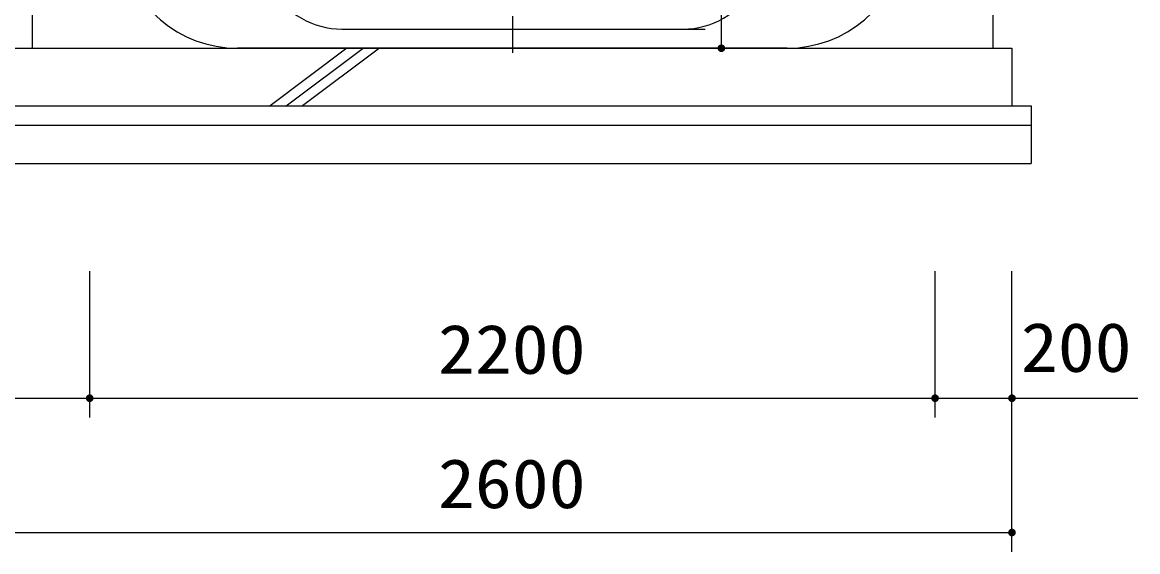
# Model space of a CAD drawing. Units: millimetres, scale not verified. Extents: x -14850 to 14850, y -10500 to 10500.
# Drawn here: x -464 to 2439, y -6490 to -5111 of the extents above; entities that cross this region are included whole.
import ezdxf
from ezdxf.enums import TextEntityAlignment as Align

# ---------------------------------------------------------------- set-up
doc = ezdxf.new("R2010")
doc.units = ezdxf.units.MM
doc.header["$LTSCALE"] = 50
doc.linetypes.add('LONG_DASHED1', pattern=[7, 6, -1])
for name, color, linetype, lineweight in [('0-1_機器', 2, 'Continuous', 25), ('0-2_空気管', 3, 'Continuous', 25), ('0-5_製作', 5, 'Continuous', 25)]:
    doc.layers.add(name, color=color, linetype=linetype, lineweight=lineweight)
doc.styles.add('ＭＳ ゴシック', font='')
doc.styles.get('ＭＳ ゴシック').set_extended_font_data('MS Gothic')

msp = doc.modelspace()

# ---------------------------------------------------------------- linework, layer by layer
at = {"layer": '0-1_機器'}
for p, q in [((-488.21, -5178.24), (2111.79, -5178.24)), ((381, -5178.24), (181, -5328.24)), ((223.43, -5328.24), (423.43, -5178.24)), ((465.85, -5178.24), (265.85, -5328.24)), ((2111.79, -5178.24), (2111.79, -5328.24)), ((-538.21, -5328.24), (2161.79, -5328.24)), ((2161.79, -5328.24), (2161.79, -5478.24)), ((-538.21, -5378.24), (2161.79, -5378.24))]:
    msp.add_line(p, q, dxfattribs=at)
msp.add_lwpolyline([(-538.21, -5328.24), (-538.21, -5478.24), (2161.79, -5478.24)], dxfattribs=at)
at = {"layer": '0-2_空気管', "linetype": 'LONG_DASHED1'}
msp.add_line((811.79, -2644.45), (811.79, -5190.5), dxfattribs=at)
at = {"layer": '0-2_空気管', "color": 7}
for p, q in [((-438.21, -4636.3), (-438.21, -5178.24)), ((2061.79, -4636.3), (2061.79, -5178.24))]:
    msp.add_line(p, q, dxfattribs=at)
at = {"layer": '0-2_空気管'}
for p, q in [((367.68, -5128.24), (1313.65, -5128.24)), ((1527, -5178.24), (96.59, -5178.24))]:
    msp.add_line(p, q, dxfattribs=at)
for centre, radius, start, end in [((96.59, -4868.24), 310, 189.30482, 270), ((1527, -4868.24), 310, 270, 350.69516), ((367.68, -4918.24), 210, 210, 270), ((1255.91, -4918.24), 210, 270, 330)]:
    msp.add_arc(centre, radius, start, end, dxfattribs=at)
at = {"layer": '0-5_製作', "color": 2}
for p, q in [((1355.52, -5178.24), (1355.52, -3328.24)), ((1405.52, -5178.24), (1179.59, -5178.24)), ((-288.21, -6140.09), (-288.21, -5758.86)), ((1911.79, -6140.09), (1911.79, -5758.86)), ((2111.79, -6490.09), (2111.79, -5758.86)), ((-488.21, -6090.09), (-288.21, -6090.09)), ((-288.21, -6090.09), (1911.79, -6090.09)), ((1911.79, -6090.09), (2111.79, -6090.09)), ((2111.79, -6090.09), (2439.04, -6090.09)), ((-488.21, -6440.09), (2111.79, -6440.09))]:
    msp.add_line(p, q, dxfattribs=at)
at = {"layer": '0-5_製作'}
for points in [[(1345.52, -5178.24), (1355.52, -5168.24), (1355.52, -5178.24)], [(1345.54, -5177.61), (1355.52, -5168.24), (1345.52, -5178.24)], [(1345.84, -5180.72), (1345.52, -5178.24), (1355.52, -5178.24)], [(1345.6, -5179.49), (1345.52, -5178.24), (1345.84, -5180.72)], [(1345.7, -5176.36), (1355.52, -5168.24), (1345.54, -5177.61)], [(1346.01, -5175.15), (1355.52, -5168.24), (1345.7, -5176.36)], [(1345.84, -5180.72), (1355.52, -5178.24), (1346.22, -5181.92)], [(1346.47, -5173.98), (1355.52, -5168.24), (1346.01, -5175.15)], [(1346.22, -5181.92), (1355.52, -5178.24), (1346.76, -5183.05)], [(1347.08, -5172.88), (1355.52, -5168.24), (1346.47, -5173.98)], [(1346.76, -5183.05), (1355.52, -5178.24), (1347.43, -5184.11)], [(1347.82, -5171.86), (1355.52, -5168.24), (1347.08, -5172.88)], [(1347.43, -5184.11), (1355.52, -5178.24), (1348.23, -5185.08)], [(1348.68, -5170.95), (1355.52, -5168.24), (1347.82, -5171.86)], [(1348.23, -5185.08), (1355.52, -5178.24), (1349.15, -5185.94)], [(1349.64, -5170.15), (1355.52, -5168.24), (1348.68, -5170.95)], [(1349.15, -5185.94), (1355.52, -5178.24), (1350.16, -5186.68)], [(1350.71, -5169.47), (1355.52, -5168.24), (1349.64, -5170.15)], [(1350.16, -5186.68), (1355.52, -5178.24), (1351.26, -5187.28)], [(1350.71, -5169.47), (1354.27, -5168.31), (1355.52, -5168.24)], [(1351.84, -5168.94), (1354.27, -5168.31), (1350.71, -5169.47)], [(1351.26, -5187.28), (1355.52, -5178.24), (1352.43, -5187.75)], [(1351.84, -5168.94), (1353.04, -5168.55), (1354.27, -5168.31)], [(1352.43, -5187.75), (1355.52, -5178.24), (1353.65, -5188.06)], [(1353.65, -5188.06), (1355.52, -5178.24), (1354.89, -5188.22)], [(1354.89, -5188.22), (1355.52, -5178.24), (1355.52, -5188.24)], [(1355.52, -5168.24), (1364.82, -5174.55), (1355.52, -5178.24)], [(1355.52, -5168.24), (1364.29, -5173.42), (1364.82, -5174.55)], [(1355.52, -5168.24), (1363.61, -5172.36), (1364.29, -5173.42)], [(1355.52, -5168.24), (1362.81, -5171.39), (1363.61, -5172.36)], [(1355.52, -5168.24), (1361.9, -5170.53), (1362.81, -5171.39)], [(1355.52, -5168.24), (1360.88, -5169.79), (1361.9, -5170.53)], [(1355.52, -5168.24), (1359.78, -5169.19), (1360.88, -5169.79)], [(1355.52, -5168.24), (1358.61, -5168.72), (1359.78, -5169.19)], [(1355.52, -5168.24), (1357.4, -5168.41), (1358.61, -5168.72)], [(1355.52, -5168.24), (1356.15, -5168.26), (1357.4, -5168.41)], [(1355.52, -5178.24), (1364.82, -5174.55), (1365.21, -5175.75)], [(1355.52, -5178.24), (1365.21, -5175.75), (1365.44, -5176.98)], [(1355.52, -5178.24), (1365.44, -5176.98), (1365.52, -5178.24)], [(1355.52, -5178.24), (1361.4, -5186.33), (1355.52, -5188.24)], [(1355.52, -5178.24), (1362.37, -5185.53), (1361.4, -5186.33)], [(1355.52, -5178.24), (1363.23, -5184.61), (1362.37, -5185.53)], [(1355.52, -5178.24), (1363.97, -5183.59), (1363.23, -5184.61)], [(1355.52, -5178.24), (1364.57, -5182.49), (1363.97, -5183.59)], [(1355.52, -5178.24), (1365.03, -5181.33), (1364.57, -5182.49)], [(1355.52, -5178.24), (1365.35, -5180.11), (1365.03, -5181.33)], [(1355.52, -5178.24), (1365.5, -5178.86), (1365.35, -5180.11)], [(1355.52, -5178.24), (1365.52, -5178.24), (1365.5, -5178.86)], [(1355.52, -5188.24), (1361.4, -5186.33), (1360.34, -5187)], [(1355.52, -5188.24), (1360.34, -5187), (1356.78, -5188.16)], [(1356.78, -5188.16), (1360.34, -5187), (1359.2, -5187.53)], [(1356.78, -5188.16), (1359.2, -5187.53), (1358.01, -5187.92)], [(-298.19, -6089.46), (-288.21, -6090.09), (-298.21, -6090.09)], [(-298.21, -6090.09), (-288.21, -6090.09), (-298.13, -6091.34)], [(-298.19, -6089.46), (-288.21, -6080.09), (-288.21, -6090.09)], [(-298.03, -6088.22), (-288.21, -6080.09), (-298.19, -6089.46)], [(-298.13, -6091.34), (-288.21, -6090.09), (-297.89, -6092.58)], [(-297.72, -6087), (-288.21, -6080.09), (-298.03, -6088.22)], [(-297.89, -6092.58), (-288.21, -6090.09), (-297.5, -6093.77)], [(-297.25, -6085.83), (-288.21, -6080.09), (-297.72, -6087)], [(-297.5, -6093.77), (-288.21, -6090.09), (-296.97, -6094.91)], [(-296.65, -6084.73), (-288.21, -6080.09), (-297.25, -6085.83)], [(-296.97, -6094.91), (-288.21, -6090.09), (-296.3, -6095.97)], [(-295.91, -6083.72), (-288.21, -6080.09), (-296.65, -6084.73)], [(-296.3, -6095.97), (-288.21, -6090.09), (-295.5, -6096.93)], [(-295.05, -6082.8), (-288.21, -6080.09), (-295.91, -6083.72)], [(-295.5, -6096.93), (-288.21, -6090.09), (-294.58, -6097.79)], [(-294.08, -6082), (-288.21, -6080.09), (-295.05, -6082.8)], [(-294.58, -6097.79), (-288.21, -6090.09), (-293.56, -6098.53)], [(-293.02, -6081.33), (-288.21, -6080.09), (-294.08, -6082)], [(-293.56, -6098.53), (-288.21, -6090.09), (-292.46, -6099.14)], [(-291.89, -6080.79), (-288.21, -6080.09), (-293.02, -6081.33)], [(-292.46, -6099.14), (-288.21, -6090.09), (-291.3, -6099.6)], [(-290.69, -6080.4), (-288.21, -6080.09), (-291.89, -6080.79)], [(-291.3, -6099.6), (-288.21, -6090.09), (-290.08, -6099.91)], [(-289.46, -6080.17), (-288.21, -6080.09), (-290.69, -6080.4)], [(-290.08, -6099.91), (-288.21, -6090.09), (-288.21, -6100.09)], [(-288.21, -6080.09), (-278.21, -6090.09), (-288.21, -6090.09)], [(-288.21, -6080.09), (-278.29, -6088.84), (-278.21, -6090.09)], [(-288.21, -6080.09), (-278.52, -6087.6), (-278.29, -6088.84)], [(-288.21, -6080.09), (-278.91, -6086.41), (-278.52, -6087.6)], [(-288.21, -6080.09), (-279.44, -6085.27), (-278.91, -6086.41)], [(-288.21, -6080.09), (-280.12, -6084.21), (-279.44, -6085.27)], [(-288.21, -6080.09), (-280.92, -6083.24), (-280.12, -6084.21)], [(-288.21, -6080.09), (-281.83, -6082.38), (-280.92, -6083.24)], [(-288.21, -6080.09), (-282.85, -6081.65), (-281.83, -6082.38)], [(-288.21, -6080.09), (-283.95, -6081.04), (-282.85, -6081.65)], [(-288.21, -6080.09), (-285.12, -6080.58), (-283.95, -6081.04)], [(-288.21, -6080.09), (-286.33, -6080.27), (-285.12, -6080.58)], [(-288.21, -6080.09), (-287.58, -6080.11), (-286.33, -6080.27)], [(-288.21, -6090.09), (-286.95, -6100.01), (-288.21, -6100.09)], [(-288.21, -6090.09), (-285.72, -6099.78), (-286.95, -6100.01)], [(-288.21, -6090.09), (-284.53, -6099.39), (-285.72, -6099.78)], [(-288.21, -6090.09), (-283.39, -6098.85), (-284.53, -6099.39)], [(-288.21, -6090.09), (-282.33, -6098.18), (-283.39, -6098.85)], [(-288.21, -6090.09), (-281.36, -6097.38), (-282.33, -6098.18)], [(-288.21, -6090.09), (-280.5, -6096.46), (-281.36, -6097.38)], [(-288.21, -6090.09), (-279.76, -6095.45), (-280.5, -6096.46)], [(-288.21, -6090.09), (-279.16, -6094.35), (-279.76, -6095.45)], [(-288.21, -6090.09), (-278.7, -6093.18), (-279.16, -6094.35)], [(-288.21, -6090.09), (-278.38, -6091.96), (-278.7, -6093.18)], [(-288.21, -6090.09), (-278.23, -6090.72), (-278.38, -6091.96)], [(-288.21, -6090.09), (-278.21, -6090.09), (-278.23, -6090.72)], [(1901.79, -6090.09), (1911.79, -6080.09), (1911.79, -6090.09)], [(1901.81, -6089.46), (1911.79, -6080.09), (1901.79, -6090.09)], [(1902.11, -6092.58), (1901.79, -6090.09), (1911.79, -6090.09)], [(1901.87, -6091.34), (1901.79, -6090.09), (1902.11, -6092.58)], [(1901.97, -6088.22), (1911.79, -6080.09), (1901.81, -6089.46)], [(1902.28, -6087), (1911.79, -6080.09), (1901.97, -6088.22)], [(1902.11, -6092.58), (1911.79, -6090.09), (1902.5, -6093.77)], [(1902.75, -6085.83), (1911.79, -6080.09), (1902.28, -6087)], [(1902.5, -6093.77), (1911.79, -6090.09), (1903.03, -6094.91)], [(1903.35, -6084.73), (1911.79, -6080.09), (1902.75, -6085.83)], [(1903.03, -6094.91), (1911.79, -6090.09), (1903.7, -6095.97)], [(1904.09, -6083.72), (1911.79, -6080.09), (1903.35, -6084.73)], [(1903.7, -6095.97), (1911.79, -6090.09), (1904.51, -6096.93)], [(1904.95, -6082.8), (1911.79, -6080.09), (1904.09, -6083.72)], [(1904.51, -6096.93), (1911.79, -6090.09), (1905.42, -6097.79)], [(1905.92, -6082), (1911.79, -6080.09), (1904.95, -6082.8)], [(1905.42, -6097.79), (1911.79, -6090.09), (1906.44, -6098.53)], [(1906.98, -6081.33), (1911.79, -6080.09), (1905.92, -6082)], [(1906.44, -6098.53), (1911.79, -6090.09), (1907.54, -6099.14)], [(1906.98, -6081.33), (1910.54, -6080.17), (1911.79, -6080.09)], [(1908.11, -6080.79), (1910.54, -6080.17), (1906.98, -6081.33)], [(1907.54, -6099.14), (1911.79, -6090.09), (1908.7, -6099.6)], [(1908.11, -6080.79), (1909.31, -6080.4), (1910.54, -6080.17)], [(1908.7, -6099.6), (1911.79, -6090.09), (1909.92, -6099.91)], [(1909.92, -6099.91), (1911.79, -6090.09), (1911.17, -6100.07)], [(1911.17, -6100.07), (1911.79, -6090.09), (1911.79, -6100.09)], [(1911.79, -6080.09), (1921.09, -6086.41), (1911.79, -6090.09)], [(1911.79, -6080.09), (1920.56, -6085.27), (1921.09, -6086.41)], [(1911.79, -6080.09), (1919.88, -6084.21), (1920.56, -6085.27)], [(1911.79, -6080.09), (1919.08, -6083.24), (1919.88, -6084.21)], [(1911.79, -6080.09), (1918.17, -6082.38), (1919.08, -6083.24)], [(1911.79, -6080.09), (1917.15, -6081.65), (1918.17, -6082.38)], [(1911.79, -6080.09), (1916.05, -6081.04), (1917.15, -6081.65)], [(1911.79, -6080.09), (1914.88, -6080.58), (1916.05, -6081.04)], [(1911.79, -6080.09), (1913.67, -6080.27), (1914.88, -6080.58)], [(1911.79, -6080.09), (1912.42, -6080.11), (1913.67, -6080.27)], [(1911.79, -6090.09), (1921.09, -6086.41), (1921.48, -6087.6)], [(1911.79, -6090.09), (1921.48, -6087.6), (1921.72, -6088.84)], [(1911.79, -6090.09), (1921.72, -6088.84), (1921.79, -6090.09)], [(1911.79, -6090.09), (1917.67, -6098.18), (1911.79, -6100.09)], [(1911.79, -6090.09), (1918.64, -6097.38), (1917.67, -6098.18)], [(1911.79, -6090.09), (1919.5, -6096.46), (1918.64, -6097.38)], [(1911.79, -6090.09), (1920.24, -6095.45), (1919.5, -6096.46)], [(1911.79, -6090.09), (1920.84, -6094.35), (1920.24, -6095.45)], [(1911.79, -6090.09), (1921.31, -6093.18), (1920.84, -6094.35)], [(1911.79, -6090.09), (1921.62, -6091.96), (1921.31, -6093.18)], [(1911.79, -6090.09), (1921.78, -6090.72), (1921.62, -6091.96)], [(1911.79, -6090.09), (1921.79, -6090.09), (1921.78, -6090.72)], [(2101.79, -6090.09), (2111.79, -6080.09), (2111.79, -6090.09)], [(2101.81, -6089.46), (2111.79, -6080.09), (2101.79, -6090.09)], [(2102.11, -6092.58), (2101.79, -6090.09), (2111.79, -6090.09)], [(2101.87, -6091.34), (2101.79, -6090.09), (2102.11, -6092.58)], [(2101.97, -6088.22), (2111.79, -6080.09), (2101.81, -6089.46)], [(2102.28, -6087), (2111.79, -6080.09), (2101.97, -6088.22)], [(2102.11, -6092.58), (2111.79, -6090.09), (2102.5, -6093.77)], [(2102.75, -6085.83), (2111.79, -6080.09), (2102.28, -6087)], [(2102.5, -6093.77), (2111.79, -6090.09), (2103.03, -6094.91)], [(2103.35, -6084.73), (2111.79, -6080.09), (2102.75, -6085.83)], [(2103.03, -6094.91), (2111.79, -6090.09), (2103.7, -6095.97)], [(2104.09, -6083.72), (2111.79, -6080.09), (2103.35, -6084.73)], [(2103.7, -6095.97), (2111.79, -6090.09), (2104.5, -6096.93)], [(2104.95, -6082.8), (2111.79, -6080.09), (2104.09, -6083.72)], [(2104.5, -6096.93), (2111.79, -6090.09), (2105.42, -6097.79)], [(2105.92, -6082), (2111.79, -6080.09), (2104.95, -6082.8)], [(2105.42, -6097.79), (2111.79, -6090.09), (2106.44, -6098.53)], [(2105.92, -6082), (2110.54, -6080.17), (2111.79, -6080.09)], [(2106.98, -6081.33), (2110.54, -6080.17), (2105.92, -6082)], [(2106.44, -6098.53), (2111.79, -6090.09), (2107.54, -6099.14)], [(2106.98, -6081.33), (2109.31, -6080.4), (2110.54, -6080.17)], [(2108.11, -6080.79), (2109.31, -6080.4), (2106.98, -6081.33)], [(2107.54, -6099.14), (2111.79, -6090.09), (2108.7, -6099.6)], [(2108.7, -6099.6), (2111.79, -6090.09), (2109.92, -6099.91)], [(2109.92, -6099.91), (2111.79, -6090.09), (2111.17, -6100.07)], [(2111.17, -6100.07), (2111.79, -6090.09), (2111.79, -6100.09)], [(2111.79, -6080.09), (2121.09, -6086.41), (2111.79, -6090.09)], [(2111.79, -6080.09), (2120.56, -6085.27), (2121.09, -6086.41)], [(2111.79, -6080.09), (2119.88, -6084.21), (2120.56, -6085.27)], [(2111.79, -6080.09), (2119.08, -6083.24), (2119.88, -6084.21)], [(2111.79, -6080.09), (2118.17, -6082.38), (2119.08, -6083.24)], [(2111.79, -6080.09), (2117.15, -6081.65), (2118.17, -6082.38)], [(2111.79, -6080.09), (2116.05, -6081.04), (2117.15, -6081.65)], [(2111.79, -6080.09), (2114.88, -6080.58), (2116.05, -6081.04)], [(2111.79, -6080.09), (2113.67, -6080.27), (2114.88, -6080.58)], [(2111.79, -6080.09), (2112.42, -6080.11), (2113.67, -6080.27)], [(2111.79, -6090.09), (2121.09, -6086.41), (2121.48, -6087.6)], [(2111.79, -6090.09), (2121.48, -6087.6), (2121.71, -6088.84)], [(2111.79, -6090.09), (2121.71, -6088.84), (2121.79, -6090.09)], [(2111.79, -6090.09), (2118.64, -6097.38), (2111.79, -6100.09)], [(2111.79, -6090.09), (2119.5, -6096.46), (2118.64, -6097.38)], [(2111.79, -6090.09), (2120.24, -6095.45), (2119.5, -6096.46)], [(2111.79, -6090.09), (2120.84, -6094.35), (2120.24, -6095.45)], [(2111.79, -6090.09), (2121.3, -6093.18), (2120.84, -6094.35)], [(2111.79, -6090.09), (2121.62, -6091.96), (2121.3, -6093.18)], [(2111.79, -6090.09), (2121.77, -6090.72), (2121.62, -6091.96)], [(2111.79, -6090.09), (2121.79, -6090.09), (2121.77, -6090.72)], [(-290.08, -6099.91), (-288.21, -6100.09), (-288.83, -6100.07)], [(1911.79, -6100.09), (1917.67, -6098.18), (1916.61, -6098.85)], [(1911.79, -6100.09), (1916.61, -6098.85), (1913.05, -6100.01)], [(1913.05, -6100.01), (1916.61, -6098.85), (1915.48, -6099.39)], [(1913.05, -6100.01), (1915.48, -6099.39), (1914.28, -6099.78)], [(2111.79, -6100.09), (2118.64, -6097.38), (2117.67, -6098.18)], [(2111.79, -6100.09), (2117.67, -6098.18), (2113.05, -6100.01)], [(2113.05, -6100.01), (2117.67, -6098.18), (2116.61, -6098.85)], [(2113.05, -6100.01), (2116.61, -6098.85), (2114.28, -6099.78)], [(2114.28, -6099.78), (2116.61, -6098.85), (2115.47, -6099.39)], [(2101.79, -6440.09), (2111.79, -6430.09), (2111.79, -6440.09)], [(2101.81, -6439.46), (2111.79, -6430.09), (2101.79, -6440.09)], [(2102.11, -6442.58), (2101.79, -6440.09), (2111.79, -6440.09)], [(2101.87, -6441.34), (2101.79, -6440.09), (2102.11, -6442.58)], [(2101.97, -6438.22), (2111.79, -6430.09), (2101.81, -6439.46)], [(2102.28, -6437), (2111.79, -6430.09), (2101.97, -6438.22)], [(2102.11, -6442.58), (2111.79, -6440.09), (2102.5, -6443.77)], [(2102.75, -6435.83), (2111.79, -6430.09), (2102.28, -6437)], [(2102.5, -6443.77), (2111.79, -6440.09), (2103.03, -6444.91)], [(2103.35, -6434.73), (2111.79, -6430.09), (2102.75, -6435.83)], [(2103.03, -6444.91), (2111.79, -6440.09), (2103.7, -6445.97)], [(2104.09, -6433.72), (2111.79, -6430.09), (2103.35, -6434.73)], [(2103.7, -6445.97), (2111.79, -6440.09), (2104.5, -6446.93)], [(2104.95, -6432.8), (2111.79, -6430.09), (2104.09, -6433.72)], [(2104.5, -6446.93), (2111.79, -6440.09), (2105.42, -6447.79)], [(2105.92, -6432), (2111.79, -6430.09), (2104.95, -6432.8)], [(2105.42, -6447.79), (2111.79, -6440.09), (2106.44, -6448.53)], [(2105.92, -6432), (2110.54, -6430.17), (2111.79, -6430.09)], [(2106.98, -6431.33), (2110.54, -6430.17), (2105.92, -6432)], [(2106.44, -6448.53), (2111.79, -6440.09), (2107.54, -6449.14)], [(2106.98, -6431.33), (2109.31, -6430.4), (2110.54, -6430.17)], [(2108.11, -6430.79), (2109.31, -6430.4), (2106.98, -6431.33)], [(2107.54, -6449.14), (2111.79, -6440.09), (2108.7, -6449.6)], [(2108.7, -6449.6), (2111.79, -6440.09), (2109.92, -6449.91)], [(2109.92, -6449.91), (2111.79, -6440.09), (2111.17, -6450.07)], [(2111.17, -6450.07), (2111.79, -6440.09), (2111.79, -6450.09)], [(2111.79, -6430.09), (2121.09, -6436.41), (2111.79, -6440.09)], [(2111.79, -6430.09), (2120.56, -6435.27), (2121.09, -6436.41)], [(2111.79, -6430.09), (2119.88, -6434.21), (2120.56, -6435.27)], [(2111.79, -6430.09), (2119.08, -6433.24), (2119.88, -6434.21)], [(2111.79, -6430.09), (2118.17, -6432.38), (2119.08, -6433.24)], [(2111.79, -6430.09), (2117.15, -6431.65), (2118.17, -6432.38)], [(2111.79, -6430.09), (2116.05, -6431.04), (2117.15, -6431.65)], [(2111.79, -6430.09), (2114.88, -6430.58), (2116.05, -6431.04)], [(2111.79, -6430.09), (2113.67, -6430.27), (2114.88, -6430.58)], [(2111.79, -6430.09), (2112.42, -6430.11), (2113.67, -6430.27)], [(2111.79, -6440.09), (2121.09, -6436.41), (2121.48, -6437.6)], [(2111.79, -6440.09), (2121.48, -6437.6), (2121.71, -6438.84)], [(2111.79, -6440.09), (2121.71, -6438.84), (2121.79, -6440.09)], [(2111.79, -6440.09), (2118.64, -6447.38), (2111.79, -6450.09)], [(2111.79, -6440.09), (2119.5, -6446.46), (2118.64, -6447.38)], [(2111.79, -6440.09), (2120.24, -6445.45), (2119.5, -6446.46)], [(2111.79, -6440.09), (2120.84, -6444.35), (2120.24, -6445.45)], [(2111.79, -6440.09), (2121.3, -6443.18), (2120.84, -6444.35)], [(2111.79, -6440.09), (2121.62, -6441.96), (2121.3, -6443.18)], [(2111.79, -6440.09), (2121.77, -6440.72), (2121.62, -6441.96)], [(2111.79, -6440.09), (2121.79, -6440.09), (2121.77, -6440.72)], [(2111.79, -6450.09), (2118.64, -6447.38), (2117.67, -6448.18)], [(2111.79, -6450.09), (2117.67, -6448.18), (2113.05, -6450.01)], [(2113.05, -6450.01), (2117.67, -6448.18), (2116.61, -6448.85)], [(2113.05, -6450.01), (2116.61, -6448.85), (2114.28, -6449.78)], [(2114.28, -6449.78), (2116.61, -6448.85), (2115.47, -6449.39)]]:
    msp.add_solid(points, dxfattribs=at)

# ---------------------------------------------------------------- texts
at = {"layer": '0-5_製作', "color": 4, "style": 'ＭＳ ゴシック', "width": 1.1}
for s, p in [('2200', (618.04, -6065.09)), ('200', (2134.99, -6060.13)), ('2600', (618.04, -6415.09))]:
    msp.add_text(s, height=128.4, dxfattribs=at).set_placement(p, align=Align.BOTTOM_LEFT)

doc.saveas('drawing.dxf')
